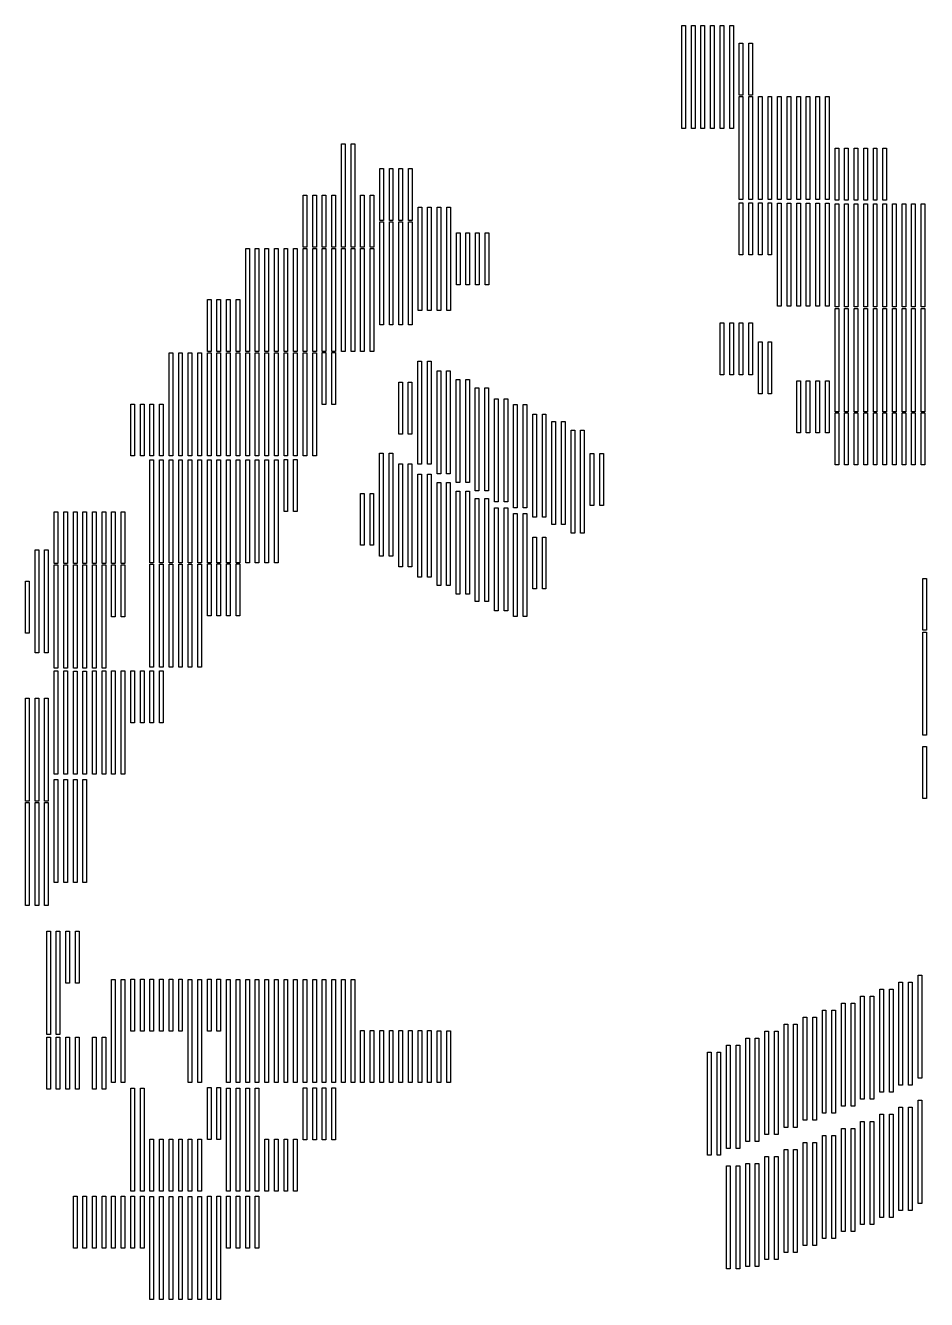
# Model space of a CAD drawing. Header units: millimetres. Extents: x 472827 to 475089, y 4317876 to 4319086.
# Drawn here: x 473958 to 474523, y 4317876 to 4318674 of the extents above; entities that cross this region are included whole.
import ezdxf

# ---------------------------------------------------------------- set-up
doc = ezdxf.new("R2010")
doc.units = ezdxf.units.MM
doc.layers.add('TRACKER', color=7, linetype='Continuous')

msp = doc.modelspace()

# ---------------------------------------------------------------- linework, layer by layer
at = {"layer": 'TRACKER', "color": 0, "extrusion": (0, -0.005053, 0.999987)}
for points, elevation in [([(474369.34, 4318618.92), (474371.62, 4318618.92), (474371.62, 4318554.33), (474369.34, 4318554.33)], -21823.41), ([(474375.34, 4318618.92), (474377.62, 4318618.92), (474377.62, 4318554.33), (474375.34, 4318554.33)], -21823.41), ([(474381.34, 4318618.92), (474383.62, 4318618.92), (474383.62, 4318554.33), (474381.34, 4318554.33)], -21823.41), ([(474387.34, 4318618.92), (474389.62, 4318618.92), (474389.62, 4318554.33), (474387.34, 4318554.33)], -21823.41), ([(474393.34, 4318618.92), (474395.62, 4318618.92), (474395.62, 4318554.33), (474393.34, 4318554.33)], -21823.41), ([(474399.34, 4318618.92), (474401.62, 4318618.92), (474401.62, 4318554.33), (474399.34, 4318554.33)], -21823.41), ([(474405.34, 4318574.51), (474407.62, 4318574.51), (474407.62, 4318509.91), (474405.34, 4318509.91)], -21822.07), ([(474411.34, 4318574.51), (474413.62, 4318574.51), (474413.62, 4318509.91), (474411.34, 4318509.91)], -21822.07), ([(474429.34, 4318574.51), (474431.62, 4318574.51), (474431.62, 4318509.91), (474429.34, 4318509.91)], -21822.07), ([(474435.34, 4318574.51), (474437.62, 4318574.51), (474437.62, 4318509.91), (474435.34, 4318509.91)], -21822.07), ([(474453.34, 4318574.51), (474455.62, 4318574.51), (474455.62, 4318509.91), (474453.34, 4318509.91)], -21822.07), ([(474459.34, 4318574.51), (474461.62, 4318574.51), (474461.62, 4318509.91), (474459.34, 4318509.91)], -21822.07), ([(474108.06, 4318479.23), (474110.34, 4318479.23), (474110.34, 4318414.64), (474108.06, 4318414.64)], -21821.8), ([(474114.06, 4318479.23), (474116.34, 4318479.23), (474116.34, 4318414.64), (474114.06, 4318414.64)], -21821.8), ([(474132.06, 4318479.23), (474134.34, 4318479.23), (474134.34, 4318414.64), (474132.06, 4318414.64)], -21821.8), ([(474138.06, 4318479.23), (474140.34, 4318479.23), (474140.34, 4318414.64), (474138.06, 4318414.64)], -21821.8), ([(474156.06, 4318479.23), (474158.34, 4318479.23), (474158.34, 4318414.64), (474156.06, 4318414.64)], -21821.8), ([(474162.06, 4318479.23), (474164.34, 4318479.23), (474164.34, 4318414.64), (474162.06, 4318414.64)], -21821.8), ([(474489.34, 4318441.48), (474491.62, 4318441.48), (474491.62, 4318376.89), (474489.34, 4318376.89)], -21821.63), ([(474495.34, 4318441.48), (474497.62, 4318441.48), (474497.62, 4318376.89), (474495.34, 4318376.89)], -21821.63), ([(474513.34, 4318441.48), (474515.62, 4318441.48), (474515.62, 4318376.89), (474513.34, 4318376.89)], -21821.67), ([(474519.34, 4318441.48), (474521.62, 4318441.48), (474521.62, 4318376.89), (474519.34, 4318376.89)], -21821.67), ([(474215.94, 4318402.46), (474218.22, 4318402.46), (474218.22, 4318337.86), (474215.94, 4318337.86)], -21820.95), ([(474221.94, 4318402.46), (474224.22, 4318402.46), (474224.22, 4318337.86), (474221.94, 4318337.86)], -21820.95), ([(474239.94, 4318391.87), (474242.22, 4318391.87), (474242.22, 4318327.28), (474239.94, 4318327.28)], -21820.9), ([(474245.94, 4318391.87), (474248.22, 4318391.87), (474248.22, 4318327.28), (474245.94, 4318327.28)], -21820.9), ([(474275.94, 4318375.44), (474278.22, 4318375.44), (474278.22, 4318310.85), (474275.94, 4318310.85)], -21821.04), ([(474281.94, 4318375.44), (474284.22, 4318375.44), (474284.22, 4318310.85), (474281.94, 4318310.85)], -21821.04), ([(474299.94, 4318365.36), (474302.22, 4318365.36), (474302.22, 4318300.77), (474299.94, 4318300.77)], -21820.9), ([(474305.94, 4318365.36), (474308.22, 4318365.36), (474308.22, 4318300.77), (474305.94, 4318300.77)], -21820.9), ([(474179.94, 4318350.98), (474182.22, 4318350.98), (474182.22, 4318286.38), (474179.94, 4318286.38)], -21821.07), ([(474185.94, 4318350.98), (474188.22, 4318350.98), (474188.22, 4318286.38), (474185.94, 4318286.38)], -21821.07), ([(474048.06, 4318346.82), (474050.34, 4318346.82), (474050.34, 4318282.23), (474048.06, 4318282.23)], -21820.9), ([(474054.06, 4318346.82), (474056.34, 4318346.82), (474056.34, 4318282.23), (474054.06, 4318282.23)], -21820.9), ([(474108.06, 4318346.82), (474110.34, 4318346.82), (474110.34, 4318282.23), (474108.06, 4318282.23)], -21820.9), ([(474114.06, 4318346.82), (474116.34, 4318346.82), (474116.34, 4318282.23), (474114.06, 4318282.23)], -21820.9), ([(474191.94, 4318344.18), (474194.22, 4318344.18), (474194.22, 4318279.59), (474191.94, 4318279.59)], -21821.03), ([(474197.94, 4318344.18), (474200.22, 4318344.18), (474200.22, 4318279.59), (474197.94, 4318279.59)], -21821.03), ([(474215.94, 4318332.53), (474218.22, 4318332.53), (474218.22, 4318267.94), (474215.94, 4318267.94)], -21820.95), ([(474221.94, 4318332.53), (474224.22, 4318332.53), (474224.22, 4318267.94), (474221.94, 4318267.94)], -21820.95), ([(474239.94, 4318322.51), (474242.22, 4318322.51), (474242.22, 4318257.91), (474239.94, 4318257.91)], -21820.9), ([(474245.94, 4318322.51), (474248.22, 4318322.51), (474248.22, 4318257.91), (474245.94, 4318257.91)], -21820.9), ([(473988.06, 4318214.4), (473990.34, 4318214.4), (473990.34, 4318149.81), (473988.06, 4318149.81)], -21820.47), ([(473994.06, 4318214.4), (473996.34, 4318214.4), (473996.34, 4318149.81), (473994.06, 4318149.81)], -21820.47), ([(473964.06, 4318197.48), (473966.34, 4318197.48), (473966.34, 4318132.88), (473964.06, 4318132.88)], -21820.38), ([(473970.06, 4318197.48), (473972.34, 4318197.48), (473972.34, 4318132.88), (473970.06, 4318132.88)], -21820.38), ([(474024.06, 4317953.08), (474026.34, 4317953.08), (474026.34, 4317888.49), (474024.06, 4317888.49)], -21818.74), ([(474030.06, 4317953.08), (474032.34, 4317953.08), (474032.34, 4317888.49), (474030.06, 4317888.49)], -21818.74)]:
    msp.add_lwpolyline(points, close=True, dxfattribs=dict(at, elevation=elevation))
at = {"layer": 'TRACKER', "color": 0, "extrusion": (0, 0.021167, 0.999776)}
for points, elevation in [([(-474405.34, -4317695.47), (-474407.62, -4317695.47), (-474407.62, -4317662.91), (-474405.34, -4317662.91)], 91411.94), ([(-474411.34, -4317695.47), (-474413.62, -4317695.47), (-474413.62, -4317662.91), (-474411.34, -4317662.91)], 91411.94), ([(-474465.34, -4317629.59), (-474467.62, -4317629.59), (-474467.62, -4317597.03), (-474465.34, -4317597.03)], 91410.68), ([(-474471.34, -4317629.59), (-474473.62, -4317629.59), (-474473.62, -4317597.03), (-474471.34, -4317597.03)], 91410.68), ([(-474477.34, -4317629.59), (-474479.62, -4317629.59), (-474479.62, -4317597.03), (-474477.34, -4317597.03)], 91410.72), ([(-474483.34, -4317629.59), (-474485.62, -4317629.59), (-474485.62, -4317597.03), (-474483.34, -4317597.03)], 91410.72), ([(-474489.34, -4317629.6), (-474491.62, -4317629.6), (-474491.62, -4317597.04), (-474489.34, -4317597.04)], 91410.22), ([(-474495.34, -4317629.6), (-474497.62, -4317629.6), (-474497.62, -4317597.04), (-474495.34, -4317597.04)], 91410.22), ([(-474180.06, -4317616.84), (-474182.34, -4317616.84), (-474182.34, -4317584.28), (-474180.06, -4317584.28)], 91409.72), ([(-474186.06, -4317616.84), (-474188.34, -4317616.84), (-474188.34, -4317584.28), (-474186.06, -4317584.28)], 91409.72), ([(-474192.06, -4317616.84), (-474194.34, -4317616.84), (-474194.34, -4317584.28), (-474192.06, -4317584.28)], 91409.7), ([(-474198.06, -4317616.84), (-474200.34, -4317616.84), (-474200.34, -4317584.28), (-474198.06, -4317584.28)], 91409.7), ([(-474132.06, -4317600.21), (-474134.34, -4317600.21), (-474134.34, -4317567.65), (-474132.06, -4317567.65)], 91410.18), ([(-474138.06, -4317600.21), (-474140.34, -4317600.21), (-474140.34, -4317567.65), (-474138.06, -4317567.65)], 91410.18), ([(-474144.06, -4317600.21), (-474146.34, -4317600.21), (-474146.34, -4317567.65), (-474144.06, -4317567.65)], 91410.16), ([(-474150.06, -4317600.21), (-474152.34, -4317600.21), (-474152.34, -4317567.65), (-474150.06, -4317567.65)], 91410.16), ([(-474168.06, -4317600.21), (-474170.34, -4317600.21), (-474170.34, -4317567.65), (-474168.06, -4317567.65)], 91410.12), ([(-474174.06, -4317600.21), (-474176.34, -4317600.21), (-474176.34, -4317567.65), (-474174.06, -4317567.65)], 91410.12), ([(-474405.34, -4317595.28), (-474407.62, -4317595.28), (-474407.62, -4317562.71), (-474405.34, -4317562.71)], 91410.54), ([(-474411.34, -4317595.28), (-474413.62, -4317595.28), (-474413.62, -4317562.71), (-474411.34, -4317562.71)], 91410.54), ([(-474417.34, -4317595.28), (-474419.62, -4317595.28), (-474419.62, -4317562.71), (-474417.34, -4317562.71)], 91410.58), ([(-474423.34, -4317595.28), (-474425.62, -4317595.28), (-474425.62, -4317562.71), (-474423.34, -4317562.71)], 91410.58), ([(-474228.06, -4317576.61), (-474230.34, -4317576.61), (-474230.34, -4317544.05), (-474228.06, -4317544.05)], 91409.51), ([(-474234.06, -4317576.61), (-474236.34, -4317576.61), (-474236.34, -4317544.05), (-474234.06, -4317544.05)], 91409.51), ([(-474240.06, -4317576.61), (-474242.34, -4317576.61), (-474242.34, -4317544.04), (-474240.06, -4317544.04)], 91409.49), ([(-474246.06, -4317576.61), (-474248.34, -4317576.61), (-474248.34, -4317544.04), (-474246.06, -4317544.04)], 91409.49), ([(-474072.06, -4317534.78), (-474074.34, -4317534.78), (-474074.34, -4317502.21), (-474072.06, -4317502.21)], 91408.5), ([(-474078.06, -4317534.78), (-474080.34, -4317534.78), (-474080.34, -4317502.21), (-474078.06, -4317502.21)], 91408.5), ([(-474084.06, -4317534.78), (-474086.34, -4317534.78), (-474086.34, -4317502.21), (-474084.06, -4317502.21)], 91408.48), ([(-474090.06, -4317534.78), (-474092.34, -4317534.78), (-474092.34, -4317502.21), (-474090.06, -4317502.21)], 91408.48), ([(-474393.34, -4317520.23), (-474395.62, -4317520.23), (-474395.62, -4317487.67), (-474393.34, -4317487.67)], 91408.68), ([(-474399.34, -4317520.23), (-474401.62, -4317520.23), (-474401.62, -4317487.67), (-474399.34, -4317487.67)], 91408.68), ([(-474405.34, -4317520.23), (-474407.62, -4317520.23), (-474407.62, -4317487.67), (-474405.34, -4317487.67)], 91408.72), ([(-474411.34, -4317520.23), (-474413.62, -4317520.23), (-474413.62, -4317487.67), (-474411.34, -4317487.67)], 91408.72), ([(-474417.34, -4317508.35), (-474419.62, -4317508.35), (-474419.62, -4317475.78), (-474417.34, -4317475.78)], 91408.23), ([(-474423.34, -4317508.35), (-474425.62, -4317508.35), (-474425.62, -4317475.78), (-474423.34, -4317475.78)], 91408.23), ([(-474144.06, -4317501.53), (-474146.34, -4317501.53), (-474146.34, -4317468.97), (-474144.06, -4317468.97)], 91407.98), ([(-474150.06, -4317501.53), (-474152.34, -4317501.53), (-474152.34, -4317468.97), (-474150.06, -4317468.97)], 91407.98), ([(-474191.94, -4317482.95), (-474194.22, -4317482.95), (-474194.22, -4317450.39), (-474191.94, -4317450.39)], 91407.32), ([(-474197.94, -4317482.95), (-474200.22, -4317482.95), (-474200.22, -4317450.39), (-474197.94, -4317450.39)], 91407.32), ([(-474441.34, -4317483.78), (-474443.62, -4317483.78), (-474443.62, -4317451.21), (-474441.34, -4317451.21)], 91407.98), ([(-474447.34, -4317483.78), (-474449.62, -4317483.78), (-474449.62, -4317451.21), (-474447.34, -4317451.21)], 91407.98), ([(-474453.34, -4317483.78), (-474455.62, -4317483.78), (-474455.62, -4317451.21), (-474453.34, -4317451.21)], 91408.01), ([(-474459.34, -4317483.78), (-474461.62, -4317483.78), (-474461.62, -4317451.21), (-474459.34, -4317451.21)], 91408.01), ([(-474024.06, -4317469.34), (-474026.34, -4317469.34), (-474026.34, -4317436.78), (-474024.06, -4317436.78)], 91406.76), ([(-474030.06, -4317469.34), (-474032.34, -4317469.34), (-474032.34, -4317436.78), (-474030.06, -4317436.78)], 91406.76), ([(-474036.06, -4317469.34), (-474038.34, -4317469.34), (-474038.34, -4317436.78), (-474036.06, -4317436.78)], 91406.74), ([(-474042.06, -4317469.34), (-474044.34, -4317469.34), (-474044.34, -4317436.78), (-474042.06, -4317436.78)], 91406.74), ([(-474465.34, -4317463.79), (-474467.62, -4317463.79), (-474467.62, -4317431.22), (-474465.34, -4317431.22)], 91407.56), ([(-474471.34, -4317463.79), (-474473.62, -4317463.79), (-474473.62, -4317431.22), (-474471.34, -4317431.22)], 91407.56), ([(-474477.34, -4317463.79), (-474479.62, -4317463.79), (-474479.62, -4317431.22), (-474477.34, -4317431.22)], 91407.56), ([(-474483.34, -4317463.79), (-474485.62, -4317463.79), (-474485.62, -4317431.22), (-474483.34, -4317431.22)], 91407.56), ([(-474489.34, -4317463.79), (-474491.62, -4317463.79), (-474491.62, -4317431.22), (-474489.34, -4317431.22)], 91407.56), ([(-474495.34, -4317463.79), (-474497.62, -4317463.79), (-474497.62, -4317431.22), (-474495.34, -4317431.22)], 91407.56), ([(-474501.34, -4317463.79), (-474503.62, -4317463.79), (-474503.62, -4317431.22), (-474501.34, -4317431.22)], 91407.52), ([(-474507.34, -4317463.79), (-474509.62, -4317463.79), (-474509.62, -4317431.22), (-474507.34, -4317431.22)], 91407.52), ([(-474513.34, -4317463.79), (-474515.62, -4317463.79), (-474515.62, -4317431.22), (-474513.34, -4317431.22)], 91407.52), ([(-474519.34, -4317463.79), (-474521.62, -4317463.79), (-474521.62, -4317431.22), (-474519.34, -4317431.22)], 91407.52), ([(-474311.94, -4317438.37), (-474314.22, -4317438.37), (-474314.22, -4317405.81), (-474311.94, -4317405.81)], 91407.71), ([(-474317.94, -4317438.37), (-474320.22, -4317438.37), (-474320.22, -4317405.81), (-474317.94, -4317405.81)], 91407.71), ([(-474120.06, -4317434.57), (-474122.34, -4317434.57), (-474122.34, -4317402.01), (-474120.06, -4317402.01)], 91407.56), ([(-474126.06, -4317434.57), (-474128.34, -4317434.57), (-474128.34, -4317402.01), (-474126.06, -4317402.01)], 91407.56), ([(-474167.94, -4317413.38), (-474170.22, -4317413.38), (-474170.22, -4317380.81), (-474167.94, -4317380.81)], 91405.96), ([(-474173.94, -4317413.38), (-474176.22, -4317413.38), (-474176.22, -4317380.81), (-474173.94, -4317380.81)], 91405.96), ([(-473976.06, -4317401.88), (-473978.34, -4317401.88), (-473978.34, -4317369.32), (-473976.06, -4317369.32)], 91405.94), ([(-473982.06, -4317401.88), (-473984.34, -4317401.88), (-473984.34, -4317369.32), (-473982.06, -4317369.32)], 91405.94), ([(-473988.06, -4317401.89), (-473990.34, -4317401.89), (-473990.34, -4317369.32), (-473988.06, -4317369.32)], 91405.92), ([(-473994.06, -4317401.89), (-473996.34, -4317401.89), (-473996.34, -4317369.32), (-473994.06, -4317369.32)], 91405.92), ([(-474000.06, -4317401.89), (-474002.34, -4317401.89), (-474002.34, -4317369.32), (-474000.06, -4317369.32)], 91405.9), ([(-474006.06, -4317401.89), (-474008.34, -4317401.89), (-474008.34, -4317369.32), (-474006.06, -4317369.32)], 91405.9), ([(-474012.06, -4317401.89), (-474014.34, -4317401.89), (-474014.34, -4317369.32), (-474012.06, -4317369.32)], 91405.88), ([(-474018.06, -4317401.89), (-474020.34, -4317401.89), (-474020.34, -4317369.32), (-474018.06, -4317369.32)], 91405.88), ([(-474275.94, -4317385.98), (-474278.22, -4317385.98), (-474278.22, -4317353.42), (-474275.94, -4317353.42)], 91406.21), ([(-474281.94, -4317385.98), (-474284.22, -4317385.98), (-474284.22, -4317353.42), (-474281.94, -4317353.42)], 91406.21), ([(-474012.06, -4317368.63), (-474014.34, -4317368.63), (-474014.34, -4317336.06), (-474012.06, -4317336.06)], 91406.28), ([(-474018.06, -4317368.63), (-474020.34, -4317368.63), (-474020.34, -4317336.06), (-474018.06, -4317336.06)], 91406.28), ([(-474072.06, -4317369.14), (-474074.34, -4317369.14), (-474074.34, -4317336.57), (-474072.06, -4317336.57)], 91405.83), ([(-474078.06, -4317369.14), (-474080.34, -4317369.14), (-474080.34, -4317336.57), (-474078.06, -4317336.57)], 91405.83), ([(-474084.06, -4317369.14), (-474086.34, -4317369.14), (-474086.34, -4317336.57), (-474084.06, -4317336.57)], 91405.81), ([(-474090.06, -4317369.14), (-474092.34, -4317369.14), (-474092.34, -4317336.57), (-474090.06, -4317336.57)], 91405.81), ([(-473958.06, -4317358.26), (-473960.34, -4317358.26), (-473960.34, -4317325.7), (-473958.06, -4317325.7)], 91406.12), ([(-474024.06, -4317302.19), (-474026.34, -4317302.19), (-474026.34, -4317269.63), (-474024.06, -4317269.63)], 91404.53), ([(-474030.06, -4317302.19), (-474032.34, -4317302.19), (-474032.34, -4317269.63), (-474030.06, -4317269.63)], 91404.53), ([(-474036.06, -4317302.19), (-474038.34, -4317302.19), (-474038.34, -4317269.63), (-474036.06, -4317269.63)], 91404.53), ([(-474042.06, -4317302.19), (-474044.34, -4317302.19), (-474044.34, -4317269.63), (-474042.06, -4317269.63)], 91404.53), ([(-473983.36, -4317139.1), (-473985.64, -4317139.1), (-473985.64, -4317106.54), (-473983.36, -4317106.54)], 91400.84), ([(-473989.36, -4317139.1), (-473991.64, -4317139.1), (-473991.64, -4317106.54), (-473989.36, -4317106.54)], 91400.84), ([(-474024.06, -4317108.91), (-474026.34, -4317108.91), (-474026.34, -4317076.34), (-474024.06, -4317076.34)], 91400.82), ([(-474030.06, -4317108.91), (-474032.34, -4317108.91), (-474032.34, -4317076.34), (-474030.06, -4317076.34)], 91400.82), ([(-474036.06, -4317108.91), (-474038.34, -4317108.91), (-474038.34, -4317076.34), (-474036.06, -4317076.34)], 91400.8), ([(-474042.06, -4317108.91), (-474044.34, -4317108.91), (-474044.34, -4317076.34), (-474042.06, -4317076.34)], 91400.8), ([(-474048.06, -4317108.91), (-474050.34, -4317108.91), (-474050.34, -4317076.34), (-474048.06, -4317076.34)], 91400.8), ([(-474054.06, -4317108.91), (-474056.34, -4317108.91), (-474056.34, -4317076.34), (-474054.06, -4317076.34)], 91400.8), ([(-474072.06, -4317108.91), (-474074.34, -4317108.91), (-474074.34, -4317076.34), (-474072.06, -4317076.34)], 91400.82), ([(-474078.06, -4317108.91), (-474080.34, -4317108.91), (-474080.34, -4317076.34), (-474078.06, -4317076.34)], 91400.82), ([(-474168.06, -4317076.72), (-474170.34, -4317076.72), (-474170.34, -4317044.16), (-474168.06, -4317044.16)], 91399.07), ([(-474174.06, -4317076.72), (-474176.34, -4317076.72), (-474176.34, -4317044.16), (-474174.06, -4317044.16)], 91399.07), ([(-474180.06, -4317076.72), (-474182.34, -4317076.72), (-474182.34, -4317044.16), (-474180.06, -4317044.16)], 91399.09), ([(-474186.06, -4317076.72), (-474188.34, -4317076.72), (-474188.34, -4317044.16), (-474186.06, -4317044.16)], 91399.09), ([(-474192.06, -4317076.72), (-474194.34, -4317076.72), (-474194.34, -4317044.16), (-474192.06, -4317044.16)], 91399.11), ([(-474198.06, -4317076.72), (-474200.34, -4317076.72), (-474200.34, -4317044.16), (-474198.06, -4317044.16)], 91399.11), ([(-474204.06, -4317076.72), (-474206.34, -4317076.72), (-474206.34, -4317044.15), (-474204.06, -4317044.15)], 91399.13), ([(-474210.06, -4317076.72), (-474212.34, -4317076.72), (-474212.34, -4317044.15), (-474210.06, -4317044.15)], 91399.13), ([(-474216.06, -4317076.71), (-474218.34, -4317076.71), (-474218.34, -4317044.15), (-474216.06, -4317044.15)], 91399.15), ([(-474222.06, -4317076.71), (-474224.34, -4317076.71), (-474224.34, -4317044.15), (-474222.06, -4317044.15)], 91399.15), ([(-473971.36, -4317072.67), (-473973.64, -4317072.67), (-473973.64, -4317040.11), (-473971.36, -4317040.11)], 91399.1), ([(-473977.36, -4317072.67), (-473979.64, -4317072.67), (-473979.64, -4317040.11), (-473977.36, -4317040.11)], 91399.1), ([(-473983.36, -4317072.67), (-473985.64, -4317072.67), (-473985.64, -4317040.11), (-473983.36, -4317040.11)], 91399.08), ([(-473989.36, -4317072.67), (-473991.64, -4317072.67), (-473991.64, -4317040.11), (-473989.36, -4317040.11)], 91399.08), ([(-474000.06, -4317072.67), (-474002.34, -4317072.67), (-474002.34, -4317040.11), (-474000.06, -4317040.11)], 91399.04), ([(-474006.06, -4317072.67), (-474008.34, -4317072.67), (-474008.34, -4317040.11), (-474006.06, -4317040.11)], 91399.04), ([(-474072.06, -4317041.09), (-474074.34, -4317041.09), (-474074.34, -4317008.52), (-474072.06, -4317008.52)], 91399.39), ([(-474078.06, -4317041.09), (-474080.34, -4317041.09), (-474080.34, -4317008.52), (-474078.06, -4317008.52)], 91399.39), ([(-474132.06, -4317040.91), (-474134.34, -4317040.91), (-474134.34, -4317008.35), (-474132.06, -4317008.35)], 91399.39), ([(-474138.06, -4317040.91), (-474140.34, -4317040.91), (-474140.34, -4317008.35), (-474138.06, -4317008.35)], 91399.39), ([(-474144.06, -4317040.91), (-474146.34, -4317040.91), (-474146.34, -4317008.35), (-474144.06, -4317008.35)], 91399.41), ([(-474150.06, -4317040.91), (-474152.34, -4317040.91), (-474152.34, -4317008.35), (-474150.06, -4317008.35)], 91399.41), ([(-474036.06, -4317008.73), (-474038.34, -4317008.73), (-474038.34, -4316976.17), (-474036.06, -4316976.17)], 91397.7), ([(-474042.06, -4317008.73), (-474044.34, -4317008.73), (-474044.34, -4316976.17), (-474042.06, -4316976.17)], 91397.7), ([(-474048.06, -4317008.73), (-474050.34, -4317008.73), (-474050.34, -4316976.16), (-474048.06, -4316976.16)], 91397.72), ([(-474054.06, -4317008.73), (-474056.34, -4317008.73), (-474056.34, -4316976.16), (-474054.06, -4316976.16)], 91397.72), ([(-474060.06, -4317008.72), (-474062.34, -4317008.72), (-474062.34, -4316976.16), (-474060.06, -4316976.16)], 91397.74), ([(-474066.06, -4317008.72), (-474068.34, -4317008.72), (-474068.34, -4316976.16), (-474066.06, -4316976.16)], 91397.74), ([(-474108.06, -4317008.73), (-474110.34, -4317008.73), (-474110.34, -4316976.17), (-474108.06, -4316976.17)], 91397.74), ([(-474114.06, -4317008.73), (-474116.34, -4317008.73), (-474116.34, -4316976.17), (-474114.06, -4316976.17)], 91397.74), ([(-474120.06, -4317008.73), (-474122.34, -4317008.73), (-474122.34, -4316976.16), (-474120.06, -4316976.16)], 91397.76), ([(-474126.06, -4317008.73), (-474128.34, -4317008.73), (-474128.34, -4316976.16), (-474126.06, -4316976.16)], 91397.76), ([(-473988.06, -4316972.97), (-473990.34, -4316972.97), (-473990.34, -4316940.41), (-473988.06, -4316940.41)], 91397.62), ([(-473994.06, -4316972.97), (-473996.34, -4316972.97), (-473996.34, -4316940.41), (-473994.06, -4316940.41)], 91397.62), ([(-474000.06, -4316972.97), (-474002.34, -4316972.97), (-474002.34, -4316940.41), (-474000.06, -4316940.41)], 91397.64), ([(-474006.06, -4316972.97), (-474008.34, -4316972.97), (-474008.34, -4316940.41), (-474006.06, -4316940.41)], 91397.64), ([(-474012.06, -4316972.97), (-474014.34, -4316972.97), (-474014.34, -4316940.41), (-474012.06, -4316940.41)], 91397.66), ([(-474018.06, -4316972.97), (-474020.34, -4316972.97), (-474020.34, -4316940.41), (-474018.06, -4316940.41)], 91397.66), ([(-474024.06, -4316972.97), (-474026.34, -4316972.97), (-474026.34, -4316940.41), (-474024.06, -4316940.41)], 91397.68), ([(-474030.06, -4316972.97), (-474032.34, -4316972.97), (-474032.34, -4316940.41), (-474030.06, -4316940.41)], 91397.68), ([(-474084.06, -4316972.98), (-474086.34, -4316972.98), (-474086.34, -4316940.42), (-474084.06, -4316940.42)], 91397.24), ([(-474090.06, -4316972.98), (-474092.34, -4316972.98), (-474092.34, -4316940.42), (-474090.06, -4316940.42)], 91397.24), ([(-474096.06, -4316972.98), (-474098.34, -4316972.98), (-474098.34, -4316940.42), (-474096.06, -4316940.42)], 91397.26), ([(-474102.06, -4316972.98), (-474104.34, -4316972.98), (-474104.34, -4316940.42), (-474102.06, -4316940.42)], 91397.26)]:
    msp.add_lwpolyline(points, close=True, dxfattribs=dict(at, elevation=elevation))
at = {"layer": 'TRACKER', "color": 0, "extrusion": (0, -0.005388, 0.999985)}
for points, elevation in [([(474417.34, 4318566.96), (474419.62, 4318566.96), (474419.62, 4318502.37), (474417.34, 4318502.37)], -23267.03), ([(474423.34, 4318566.96), (474425.62, 4318566.96), (474425.62, 4318502.37), (474423.34, 4318502.37)], -23267.03), ([(474441.34, 4318566.96), (474443.62, 4318566.96), (474443.62, 4318502.37), (474441.34, 4318502.37)], -23267.03), ([(474447.34, 4318566.96), (474449.62, 4318566.96), (474449.62, 4318502.37), (474447.34, 4318502.37)], -23267.03), ([(474429.34, 4318500.01), (474431.62, 4318500.01), (474431.62, 4318435.41), (474429.34, 4318435.41)], -23266.54), ([(474435.34, 4318500.01), (474437.62, 4318500.01), (474437.62, 4318435.41), (474435.34, 4318435.41)], -23266.54), ([(474441.34, 4318500.01), (474443.62, 4318500.01), (474443.62, 4318435.41), (474441.34, 4318435.41)], -23266.56), ([(474447.34, 4318500.01), (474449.62, 4318500.01), (474449.62, 4318435.41), (474447.34, 4318435.41)], -23266.56), ([(474465.34, 4318499.57), (474467.62, 4318499.57), (474467.62, 4318434.98), (474465.34, 4318434.98)], -23266.56), ([(474471.34, 4318499.57), (474473.62, 4318499.57), (474473.62, 4318434.98), (474471.34, 4318434.98)], -23266.56), ([(474477.34, 4318499.57), (474479.62, 4318499.57), (474479.62, 4318434.98), (474477.34, 4318434.98)], -23266.52), ([(474483.34, 4318499.57), (474485.62, 4318499.57), (474485.62, 4318434.98), (474483.34, 4318434.98)], -23266.52), ([(474501.34, 4318499.57), (474503.62, 4318499.57), (474503.62, 4318434.98), (474501.34, 4318434.98)], -23266.59), ([(474507.34, 4318499.57), (474509.62, 4318499.57), (474509.62, 4318434.98), (474507.34, 4318434.98)], -23266.59), ([(474204.06, 4318497.44), (474206.34, 4318497.44), (474206.34, 4318432.84), (474204.06, 4318432.84)], -23267.67), ([(474210.06, 4318497.44), (474212.34, 4318497.44), (474212.34, 4318432.84), (474210.06, 4318432.84)], -23267.67), ([(474216.06, 4318497.44), (474218.34, 4318497.44), (474218.34, 4318432.84), (474216.06, 4318432.84)], -23267.69), ([(474222.06, 4318497.44), (474224.34, 4318497.44), (474224.34, 4318432.84), (474222.06, 4318432.84)], -23267.69), ([(474180.06, 4318488.3), (474182.34, 4318488.3), (474182.34, 4318423.7), (474180.06, 4318423.7)], -23267.58), ([(474186.06, 4318488.3), (474188.34, 4318488.3), (474188.34, 4318423.7), (474186.06, 4318423.7)], -23267.58), ([(474192.06, 4318488.3), (474194.34, 4318488.3), (474194.34, 4318423.7), (474192.06, 4318423.7)], -23267.6), ([(474198.06, 4318488.3), (474200.34, 4318488.3), (474200.34, 4318423.7), (474198.06, 4318423.7)], -23267.6), ([(474096.06, 4318471.69), (474098.34, 4318471.69), (474098.34, 4318407.09), (474096.06, 4318407.09)], -23266.7), ([(474102.06, 4318471.69), (474104.34, 4318471.69), (474104.34, 4318407.09), (474102.06, 4318407.09)], -23266.7), ([(474120.06, 4318471.69), (474122.34, 4318471.69), (474122.34, 4318407.09), (474120.06, 4318407.09)], -23266.73), ([(474126.06, 4318471.69), (474128.34, 4318471.69), (474128.34, 4318407.09), (474126.06, 4318407.09)], -23266.73), ([(474144.06, 4318471.69), (474146.34, 4318471.69), (474146.34, 4318407.09), (474144.06, 4318407.09)], -23266.73), ([(474150.06, 4318471.69), (474152.34, 4318471.69), (474152.34, 4318407.09), (474150.06, 4318407.09)], -23266.73), ([(474168.06, 4318471.69), (474170.34, 4318471.69), (474170.34, 4318407.09), (474168.06, 4318407.09)], -23266.73), ([(474174.06, 4318471.69), (474176.34, 4318471.69), (474176.34, 4318407.09), (474174.06, 4318407.09)], -23266.73), ([(474465.34, 4318433.94), (474467.62, 4318433.94), (474467.62, 4318369.35), (474465.34, 4318369.35)], -23266.55), ([(474471.34, 4318433.94), (474473.62, 4318433.94), (474473.62, 4318369.35), (474471.34, 4318369.35)], -23266.55), ([(474477.34, 4318433.94), (474479.62, 4318433.94), (474479.62, 4318369.35), (474477.34, 4318369.35)], -23266.52), ([(474483.34, 4318433.94), (474485.62, 4318433.94), (474485.62, 4318369.35), (474483.34, 4318369.35)], -23266.52), ([(474501.34, 4318433.94), (474503.62, 4318433.94), (474503.62, 4318369.35), (474501.34, 4318369.35)], -23266.58), ([(474507.34, 4318433.94), (474509.62, 4318433.94), (474509.62, 4318369.35), (474507.34, 4318369.35)], -23266.58), ([(474060.06, 4318406.23), (474062.34, 4318406.23), (474062.34, 4318341.64), (474060.06, 4318341.64)], -23266.68), ([(474066.06, 4318406.23), (474068.34, 4318406.23), (474068.34, 4318341.64), (474066.06, 4318341.64)], -23266.68), ([(474084.06, 4318406.23), (474086.34, 4318406.23), (474086.34, 4318341.64), (474084.06, 4318341.64)], -23266.68), ([(474090.06, 4318406.23), (474092.34, 4318406.23), (474092.34, 4318341.64), (474090.06, 4318341.64)], -23266.68), ([(474096.06, 4318406.23), (474098.34, 4318406.23), (474098.34, 4318341.64), (474096.06, 4318341.64)], -23266.64), ([(474102.06, 4318406.23), (474104.34, 4318406.23), (474104.34, 4318341.64), (474102.06, 4318341.64)], -23266.64), ([(474120.06, 4318406.23), (474122.34, 4318406.23), (474122.34, 4318341.64), (474120.06, 4318341.64)], -23266.68), ([(474126.06, 4318406.23), (474128.34, 4318406.23), (474128.34, 4318341.64), (474126.06, 4318341.64)], -23266.68), ([(474203.94, 4318401.02), (474206.22, 4318401.02), (474206.22, 4318336.42), (474203.94, 4318336.42)], -23266.05), ([(474209.94, 4318401.02), (474212.22, 4318401.02), (474212.22, 4318336.42), (474209.94, 4318336.42)], -23266.05), ([(474227.94, 4318389.55), (474230.22, 4318389.55), (474230.22, 4318324.96), (474227.94, 4318324.96)], -23265.83), ([(474233.94, 4318389.55), (474236.22, 4318389.55), (474236.22, 4318324.96), (474233.94, 4318324.96)], -23265.83), ([(474251.94, 4318377.5), (474254.22, 4318377.5), (474254.22, 4318312.9), (474251.94, 4318312.9)], -23265.63), ([(474257.94, 4318377.5), (474260.22, 4318377.5), (474260.22, 4318312.9), (474257.94, 4318312.9)], -23265.63), ([(474263.94, 4318373.81), (474266.22, 4318373.81), (474266.22, 4318309.21), (474263.94, 4318309.21)], -23265.58), ([(474269.94, 4318373.81), (474272.22, 4318373.81), (474272.22, 4318309.21), (474269.94, 4318309.21)], -23265.58), ([(474287.94, 4318363.23), (474290.22, 4318363.23), (474290.22, 4318298.63), (474287.94, 4318298.63)], -23265.79), ([(474293.94, 4318363.23), (474296.22, 4318363.23), (474296.22, 4318298.63), (474293.94, 4318298.63)], -23265.79), ([(474036.06, 4318339.28), (474038.34, 4318339.28), (474038.34, 4318274.68), (474036.06, 4318274.68)], -23265.78), ([(474042.06, 4318339.28), (474044.34, 4318339.28), (474044.34, 4318274.68), (474042.06, 4318274.68)], -23265.78), ([(474060.06, 4318339.28), (474062.34, 4318339.28), (474062.34, 4318274.68), (474060.06, 4318274.68)], -23265.78), ([(474066.06, 4318339.28), (474068.34, 4318339.28), (474068.34, 4318274.68), (474066.06, 4318274.68)], -23265.78), ([(474072.06, 4318339.28), (474074.34, 4318339.28), (474074.34, 4318274.68), (474072.06, 4318274.68)], -23265.82), ([(474078.06, 4318339.28), (474080.34, 4318339.28), (474080.34, 4318274.68), (474078.06, 4318274.68)], -23265.82), ([(474084.06, 4318339.28), (474086.34, 4318339.28), (474086.34, 4318274.68), (474084.06, 4318274.68)], -23265.78), ([(474090.06, 4318339.28), (474092.34, 4318339.28), (474092.34, 4318274.68), (474090.06, 4318274.68)], -23265.78), ([(474096.06, 4318339.28), (474098.34, 4318339.28), (474098.34, 4318274.68), (474096.06, 4318274.68)], -23265.75), ([(474102.06, 4318339.28), (474104.34, 4318339.28), (474104.34, 4318274.68), (474102.06, 4318274.68)], -23265.75), ([(474203.94, 4318330.19), (474206.22, 4318330.19), (474206.22, 4318265.59), (474203.94, 4318265.59)], -23266.02), ([(474209.94, 4318330.19), (474212.22, 4318330.19), (474212.22, 4318265.59), (474209.94, 4318265.59)], -23266.02), ([(474227.94, 4318319.65), (474230.22, 4318319.65), (474230.22, 4318255.06), (474227.94, 4318255.06)], -23265.8), ([(474233.94, 4318319.65), (474236.22, 4318319.65), (474236.22, 4318255.06), (474233.94, 4318255.06)], -23265.8), ([(474251.94, 4318309.1), (474254.22, 4318309.1), (474254.22, 4318244.5), (474251.94, 4318244.5)], -23265.62), ([(474257.94, 4318309.1), (474260.22, 4318309.1), (474260.22, 4318244.5), (474257.94, 4318244.5)], -23265.62), ([(474263.94, 4318305.57), (474266.22, 4318305.57), (474266.22, 4318240.98), (474263.94, 4318240.98)], -23265.57), ([(474269.94, 4318305.57), (474272.22, 4318305.57), (474272.22, 4318240.98), (474269.94, 4318240.98)], -23265.57), ([(473964.06, 4318282.83), (473966.34, 4318282.83), (473966.34, 4318218.24), (473964.06, 4318218.24)], -23264.37), ([(473970.06, 4318282.83), (473972.34, 4318282.83), (473972.34, 4318218.24), (473970.06, 4318218.24)], -23264.37), ([(473976.06, 4318273.32), (473978.34, 4318273.32), (473978.34, 4318208.73), (473976.06, 4318208.73)], -23265.32), ([(473982.06, 4318273.32), (473984.34, 4318273.32), (473984.34, 4318208.73), (473982.06, 4318208.73)], -23265.32), ([(474000.06, 4318273.32), (474002.34, 4318273.32), (474002.34, 4318208.73), (474000.06, 4318208.73)], -23265.32), ([(474006.06, 4318273.32), (474008.34, 4318273.32), (474008.34, 4318208.73), (474006.06, 4318208.73)], -23265.32), ([(474036.06, 4318273.82), (474038.34, 4318273.82), (474038.34, 4318209.22), (474036.06, 4318209.22)], -23265.78), ([(474042.06, 4318273.82), (474044.34, 4318273.82), (474044.34, 4318209.22), (474042.06, 4318209.22)], -23265.78), ([(474060.06, 4318273.82), (474062.34, 4318273.82), (474062.34, 4318209.22), (474060.06, 4318209.22)], -23265.78), ([(474066.06, 4318273.82), (474068.34, 4318273.82), (474068.34, 4318209.22), (474066.06, 4318209.22)], -23265.78), ([(473976.06, 4318206.86), (473978.34, 4318206.86), (473978.34, 4318142.27), (473976.06, 4318142.27)], -23265.31), ([(473982.06, 4318206.86), (473984.34, 4318206.86), (473984.34, 4318142.27), (473982.06, 4318142.27)], -23265.31), ([(474000.06, 4318206.86), (474002.34, 4318206.86), (474002.34, 4318142.27), (474000.06, 4318142.27)], -23265.31), ([(474006.06, 4318206.86), (474008.34, 4318206.86), (474008.34, 4318142.27), (474006.06, 4318142.27)], -23265.31), ([(474012.06, 4318206.86), (474014.34, 4318206.86), (474014.34, 4318142.27), (474012.06, 4318142.27)], -23265.31), ([(474018.06, 4318206.86), (474020.34, 4318206.86), (474020.34, 4318142.27), (474018.06, 4318142.27)], -23265.31), ([(473958.06, 4318189.93), (473960.34, 4318189.93), (473960.34, 4318125.34), (473958.06, 4318125.34)], -23265.22), ([(473976.06, 4318138.9), (473978.34, 4318138.9), (473978.34, 4318074.31), (473976.06, 4318074.31)], -23265.29), ([(473982.06, 4318138.9), (473984.34, 4318138.9), (473984.34, 4318074.31), (473982.06, 4318074.31)], -23265.29), ([(473958.06, 4318124.48), (473960.34, 4318124.48), (473960.34, 4318059.88), (473958.06, 4318059.88)], -23264.75), ([(473971.36, 4318043.73), (473973.64, 4318043.73), (473973.64, 4317979.14), (473971.36, 4317979.14)], -23264.66), ([(473977.36, 4318043.73), (473979.64, 4318043.73), (473979.64, 4317979.14), (473977.36, 4317979.14)], -23264.66), ([(474012.06, 4318013.55), (474014.34, 4318013.55), (474014.34, 4317948.95), (474012.06, 4317948.95)], -23263.88), ([(474018.06, 4318013.55), (474020.34, 4318013.55), (474020.34, 4317948.95), (474018.06, 4317948.95)], -23263.88), ([(474060.06, 4318013.55), (474062.34, 4318013.55), (474062.34, 4317948.95), (474060.06, 4317948.95)], -23263.92), ([(474066.06, 4318013.55), (474068.34, 4318013.55), (474068.34, 4317948.95), (474066.06, 4317948.95)], -23263.92), ([(474084.06, 4318013.55), (474086.34, 4318013.55), (474086.34, 4317948.95), (474084.06, 4317948.95)], -23263.92), ([(474090.06, 4318013.55), (474092.34, 4318013.55), (474092.34, 4317948.95), (474090.06, 4317948.95)], -23263.92), ([(474096.06, 4318013.55), (474098.34, 4318013.55), (474098.34, 4317948.95), (474096.06, 4317948.95)], -23263.88), ([(474102.06, 4318013.55), (474104.34, 4318013.55), (474104.34, 4317948.95), (474102.06, 4317948.95)], -23263.88), ([(474120.06, 4318013.55), (474122.34, 4318013.55), (474122.34, 4317948.95), (474120.06, 4317948.95)], -23263.92), ([(474126.06, 4318013.55), (474128.34, 4318013.55), (474128.34, 4317948.95), (474126.06, 4317948.95)], -23263.92), ([(474144.06, 4318013.55), (474146.34, 4318013.55), (474146.34, 4317948.95), (474144.06, 4317948.95)], -23263.92), ([(474150.06, 4318013.55), (474152.34, 4318013.55), (474152.34, 4317948.95), (474150.06, 4317948.95)], -23263.92), ([(474084.06, 4317945.54), (474086.34, 4317945.54), (474086.34, 4317880.95), (474084.06, 4317880.95)], -23263.5), ([(474090.06, 4317945.54), (474092.34, 4317945.54), (474092.34, 4317880.95), (474090.06, 4317880.95)], -23263.5), ([(474096.06, 4317945.54), (474098.34, 4317945.54), (474098.34, 4317880.95), (474096.06, 4317880.95)], -23263.46), ([(474102.06, 4317945.54), (474104.34, 4317945.54), (474104.34, 4317880.95), (474102.06, 4317880.95)], -23263.46), ([(474036.06, 4317877.58), (474038.34, 4317877.58), (474038.34, 4317812.99), (474036.06, 4317812.99)], -23263.42), ([(474042.06, 4317877.58), (474044.34, 4317877.58), (474044.34, 4317812.99), (474042.06, 4317812.99)], -23263.42), ([(474060.06, 4317877.58), (474062.34, 4317877.58), (474062.34, 4317812.99), (474060.06, 4317812.99)], -23263.42), ([(474066.06, 4317877.58), (474068.34, 4317877.58), (474068.34, 4317812.99), (474066.06, 4317812.99)], -23263.42)]:
    msp.add_lwpolyline(points, close=True, dxfattribs=dict(at, elevation=elevation))
at = {"layer": 'TRACKER', "color": 0, "extrusion": (0, 0.001408, 0.999999)}
for points, elevation in [([(474156.06, 4318595.54), (474158.34, 4318595.54), (474158.34, 4318530.95), (474156.06, 4318530.95)], 6080.89), ([(474162.06, 4318595.54), (474164.34, 4318595.54), (474164.34, 4318530.95), (474162.06, 4318530.95)], 6080.89), ([(474453.34, 4318558.4), (474455.62, 4318558.4), (474455.62, 4318493.81), (474453.34, 4318493.81)], 6080.81), ([(474459.34, 4318558.4), (474461.62, 4318558.4), (474461.62, 4318493.81), (474459.34, 4318493.81)], 6080.81), ([(474489.34, 4318557.97), (474491.62, 4318557.97), (474491.62, 4318493.38), (474489.34, 4318493.38)], 6080.81), ([(474495.34, 4318557.97), (474497.62, 4318557.97), (474497.62, 4318493.38), (474495.34, 4318493.38)], 6080.81), ([(474513.34, 4318557.97), (474515.62, 4318557.97), (474515.62, 4318493.38), (474513.34, 4318493.38)], 6080.78), ([(474519.34, 4318557.97), (474521.62, 4318557.97), (474521.62, 4318493.38), (474519.34, 4318493.38)], 6080.78), ([(474048.06, 4318464.63), (474050.34, 4318464.63), (474050.34, 4318400.03), (474048.06, 4318400.03)], 6080.06), ([(474054.06, 4318464.63), (474056.34, 4318464.63), (474056.34, 4318400.03), (474054.06, 4318400.03)], 6080.06), ([(474072.06, 4318464.63), (474074.34, 4318464.63), (474074.34, 4318400.03), (474072.06, 4318400.03)], 6080.06), ([(474078.06, 4318464.63), (474080.34, 4318464.63), (474080.34, 4318400.03), (474078.06, 4318400.03)], 6080.06), ([(474108.06, 4318464.63), (474110.34, 4318464.63), (474110.34, 4318400.03), (474108.06, 4318400.03)], 6080.06), ([(474114.06, 4318464.63), (474116.34, 4318464.63), (474116.34, 4318400.03), (474114.06, 4318400.03)], 6080.06), ([(474132.06, 4318464.63), (474134.34, 4318464.63), (474134.34, 4318400.03), (474132.06, 4318400.03)], 6080.06), ([(474138.06, 4318464.63), (474140.34, 4318464.63), (474140.34, 4318400.03), (474138.06, 4318400.03)], 6080.06), ([(473988.06, 4318331.71), (473990.34, 4318331.71), (473990.34, 4318267.12), (473988.06, 4318267.12)], 6080.52), ([(473994.06, 4318331.71), (473996.34, 4318331.71), (473996.34, 4318267.12), (473994.06, 4318267.12)], 6080.52), ([(474048.06, 4318332.21), (474050.34, 4318332.21), (474050.34, 4318267.62), (474048.06, 4318267.62)], 6080.06), ([(474054.06, 4318332.21), (474056.34, 4318332.21), (474056.34, 4318267.62), (474054.06, 4318267.62)], 6080.06), ([(473988.06, 4318197.3), (473990.34, 4318197.3), (473990.34, 4318132.71), (473988.06, 4318132.71)], 6079.63), ([(473994.06, 4318197.3), (473996.34, 4318197.3), (473996.34, 4318132.71), (473994.06, 4318132.71)], 6079.63), ([(473964.06, 4318182.87), (473966.34, 4318182.87), (473966.34, 4318118.28), (473964.06, 4318118.28)], 6080.07), ([(473970.06, 4318182.87), (473972.34, 4318182.87), (473972.34, 4318118.28), (473970.06, 4318118.28)], 6080.07), ([(474108.06, 4318071.94), (474110.34, 4318071.94), (474110.34, 4318007.34), (474108.06, 4318007.34)], 6080.15), ([(474114.06, 4318071.94), (474116.34, 4318071.94), (474116.34, 4318007.34), (474114.06, 4318007.34)], 6080.15), ([(474132.06, 4318071.94), (474134.34, 4318071.94), (474134.34, 4318007.34), (474132.06, 4318007.34)], 6080.15), ([(474138.06, 4318071.94), (474140.34, 4318071.94), (474140.34, 4318007.34), (474138.06, 4318007.34)], 6080.15), ([(474156.06, 4318071.94), (474158.34, 4318071.94), (474158.34, 4318007.34), (474156.06, 4318007.34)], 6080.15), ([(474162.06, 4318071.94), (474164.34, 4318071.94), (474164.34, 4318007.34), (474162.06, 4318007.34)], 6080.15), ([(474505.39, 4318069.28), (474507.67, 4318069.28), (474507.67, 4318004.69), (474505.39, 4318004.69)], 6777.29), ([(474511.39, 4318069.28), (474513.67, 4318069.28), (474513.67, 4318004.69), (474511.39, 4318004.69)], 6777.29), ([(474048.06, 4317935.97), (474050.34, 4317935.97), (474050.34, 4317871.37), (474048.06, 4317871.37)], 6079.72), ([(474054.06, 4317935.97), (474056.34, 4317935.97), (474056.34, 4317871.37), (474054.06, 4317871.37)], 6079.72), ([(474072.06, 4317936.05), (474074.34, 4317936.05), (474074.34, 4317871.46), (474072.06, 4317871.46)], 6079.72), ([(474078.06, 4317936.05), (474080.34, 4317936.05), (474080.34, 4317871.46), (474078.06, 4317871.46)], 6079.72)]:
    msp.add_lwpolyline(points, close=True, dxfattribs=dict(at, elevation=elevation))
at = {"layer": 'TRACKER', "color": 0, "extrusion": (0, 0.053213, 0.998583), "elevation": 230481.23}
msp.add_lwpolyline([(-474520.38, -4312172.54), (-474522.66, -4312172.54), (-474522.66, -4312139.98), (-474520.38, -4312139.98)], close=True, dxfattribs=at)
at = {"layer": 'TRACKER', "color": 0, "extrusion": (0, 0.037865, 0.999283), "elevation": 164202.39}
msp.add_lwpolyline([(-474520.38, -4315171.01), (-474522.66, -4315171.01), (-474522.66, -4315106.41), (-474520.38, -4315106.41)], close=True, dxfattribs=at)
at = {"layer": 'TRACKER', "color": 0, "extrusion": (0, 0.043775, 0.999041), "elevation": 189725}
msp.add_lwpolyline([(-474520.33, -4314052.42), (-474522.61, -4314052.42), (-474522.61, -4314019.85), (-474520.33, -4314019.85)], close=True, dxfattribs=at)
at = {"layer": 'TRACKER', "color": 0, "extrusion": (0, 0.004405, 0.99999), "elevation": 19719.29}
msp.add_lwpolyline([(474517.39, 4318033.97), (474519.67, 4318033.97), (474519.67, 4317969.38), (474517.39, 4317969.38)], close=True, dxfattribs=at)
at = {"layer": 'TRACKER', "color": 0, "extrusion": (0, -0.000929106, 1), "elevation": -3314.82}
for points in [[(474493.39, 4318068.93), (474495.67, 4318068.93), (474495.67, 4318004.33), (474493.39, 4318004.33)], [(474499.39, 4318068.93), (474501.67, 4318068.93), (474501.67, 4318004.33), (474499.39, 4318004.33)]]:
    msp.add_lwpolyline(points, close=True, dxfattribs=at)
at = {"layer": 'TRACKER', "color": 0, "extrusion": (0, -0.001045, 0.999999), "elevation": -3817.62}
for points in [[(474469.39, 4318059.71), (474471.67, 4318059.71), (474471.67, 4317995.12), (474469.39, 4317995.12)], [(474475.39, 4318059.71), (474477.67, 4318059.71), (474477.67, 4317995.12), (474475.39, 4317995.12)]]:
    msp.add_lwpolyline(points, close=True, dxfattribs=at)
at = {"layer": 'TRACKER', "color": 0, "extrusion": (0, -0.000968159, 1), "elevation": -3483.69}
for points in [[(474481.39, 4318064.4), (474483.67, 4318064.4), (474483.67, 4317999.8), (474481.39, 4317999.8)], [(474487.39, 4318064.4), (474489.67, 4318064.4), (474489.67, 4317999.8), (474487.39, 4317999.8)]]:
    msp.add_lwpolyline(points, close=True, dxfattribs=at)
at = {"layer": 'TRACKER', "color": 0, "extrusion": (0, -0.001491, 0.999999), "elevation": -5739.95}
for points in [[(474445.39, 4318048.79), (474447.67, 4318048.79), (474447.67, 4317984.19), (474445.39, 4317984.19)], [(474451.39, 4318048.79), (474453.67, 4318048.79), (474453.67, 4317984.19), (474451.39, 4317984.19)]]:
    msp.add_lwpolyline(points, close=True, dxfattribs=at)
at = {"layer": 'TRACKER', "color": 0, "extrusion": (0, -0.001408, 0.999999), "elevation": -5383.76}
for points in [[(474457.39, 4318053.65), (474459.67, 4318053.65), (474459.67, 4317989.05), (474457.39, 4317989.05)], [(474463.39, 4318053.65), (474465.67, 4318053.65), (474465.67, 4317989.05), (474463.39, 4317989.05)]]:
    msp.add_lwpolyline(points, close=True, dxfattribs=at)
at = {"layer": 'TRACKER', "color": 0, "extrusion": (0, -0.001886, 0.999998), "elevation": -7447.33}
for points in [[(474421.39, 4318037.38), (474423.67, 4318037.38), (474423.67, 4317972.79), (474421.39, 4317972.79)], [(474427.39, 4318037.38), (474429.67, 4318037.38), (474429.67, 4317972.79), (474427.39, 4317972.79)]]:
    msp.add_lwpolyline(points, close=True, dxfattribs=at)
at = {"layer": 'TRACKER', "color": 0, "extrusion": (0, -0.002024, 0.999998), "elevation": -8042.87}
for points in [[(474433.39, 4318040.72), (474435.67, 4318040.72), (474435.67, 4317976.12), (474433.39, 4317976.12)], [(474439.39, 4318040.72), (474441.67, 4318040.72), (474441.67, 4317976.12), (474439.39, 4317976.12)]]:
    msp.add_lwpolyline(points, close=True, dxfattribs=at)
at = {"layer": 'TRACKER', "color": 0, "extrusion": (0, -0.000642646, 1), "elevation": -2079.4}
for points in [[(474409.39, 4318038.91), (474411.67, 4318038.91), (474411.67, 4317974.31), (474409.39, 4317974.31)], [(474415.39, 4318038.91), (474417.67, 4318038.91), (474417.67, 4317974.31), (474415.39, 4317974.31)]]:
    msp.add_lwpolyline(points, close=True, dxfattribs=at)
at = {"layer": 'TRACKER', "color": 0, "extrusion": (0, 0.000978329, 1), "elevation": 4919.49}
for points in [[(474385.39, 4318027.89), (474387.67, 4318027.89), (474387.67, 4317963.3), (474385.39, 4317963.3)], [(474391.39, 4318027.89), (474393.67, 4318027.89), (474393.67, 4317963.3), (474391.39, 4317963.3)]]:
    msp.add_lwpolyline(points, close=True, dxfattribs=at)
at = {"layer": 'TRACKER', "color": 0, "extrusion": (0, -0.000524606, 1), "elevation": -1569.92}
for points in [[(474397.39, 4318034.72), (474399.67, 4318034.72), (474399.67, 4317970.13), (474397.39, 4317970.13)], [(474403.39, 4318034.72), (474405.67, 4318034.72), (474405.67, 4317970.13), (474403.39, 4317970.13)]]:
    msp.add_lwpolyline(points, close=True, dxfattribs=at)
at = {"layer": 'TRACKER', "color": 0, "extrusion": (0, -0.001154, 0.999999)}
for points, elevation in [([(474505.39, 4317994.04), (474507.67, 4317994.04), (474507.67, 4317929.45), (474505.39, 4317929.45)], -4286.66), ([(474511.39, 4317994.04), (474513.67, 4317994.04), (474513.67, 4317929.45), (474511.39, 4317929.45)], -4286.66), ([(474517.39, 4317998.44), (474519.67, 4317998.44), (474519.67, 4317933.85), (474517.39, 4317933.85)], -4286.45), ([(474481.39, 4317985.24), (474483.67, 4317985.24), (474483.67, 4317920.65), (474481.39, 4317920.65)], -4287.08), ([(474487.39, 4317985.24), (474489.67, 4317985.24), (474489.67, 4317920.65), (474487.39, 4317920.65)], -4287.08), ([(474493.39, 4317989.64), (474495.67, 4317989.64), (474495.67, 4317925.05), (474493.39, 4317925.05)], -4286.87), ([(474499.39, 4317989.64), (474501.67, 4317989.64), (474501.67, 4317925.05), (474499.39, 4317925.05)], -4286.87), ([(474469.39, 4317980.84), (474471.67, 4317980.84), (474471.67, 4317916.25), (474469.39, 4317916.25)], -4287.29), ([(474475.39, 4317980.84), (474477.67, 4317980.84), (474477.67, 4317916.25), (474475.39, 4317916.25)], -4287.29), ([(474445.39, 4317972.05), (474447.67, 4317972.05), (474447.67, 4317907.45), (474445.39, 4317907.45)], -4287.72), ([(474451.39, 4317972.05), (474453.67, 4317972.05), (474453.67, 4317907.45), (474451.39, 4317907.45)], -4287.72), ([(474457.39, 4317976.45), (474459.67, 4317976.45), (474459.67, 4317911.85), (474457.39, 4317911.85)], -4287.51), ([(474463.39, 4317976.45), (474465.67, 4317976.45), (474465.67, 4317911.85), (474463.39, 4317911.85)], -4287.51), ([(474421.39, 4317963.25), (474423.67, 4317963.25), (474423.67, 4317898.65), (474421.39, 4317898.65)], -4288.14), ([(474427.39, 4317963.25), (474429.67, 4317963.25), (474429.67, 4317898.65), (474427.39, 4317898.65)], -4288.14), ([(474433.39, 4317967.65), (474435.67, 4317967.65), (474435.67, 4317903.05), (474433.39, 4317903.05)], -4287.93), ([(474439.39, 4317967.65), (474441.67, 4317967.65), (474441.67, 4317903.05), (474439.39, 4317903.05)], -4287.93), ([(474409.39, 4317958.85), (474411.67, 4317958.85), (474411.67, 4317894.25), (474409.39, 4317894.25)], -4288.36), ([(474415.39, 4317958.85), (474417.67, 4317958.85), (474417.67, 4317894.25), (474415.39, 4317894.25)], -4288.36)]:
    msp.add_lwpolyline(points, close=True, dxfattribs=dict(at, elevation=elevation))
at = {"layer": 'TRACKER', "color": 0, "extrusion": (0, -0.001261, 0.999999), "elevation": -4748.28}
for points in [[(474397.39, 4317956.82), (474399.67, 4317956.82), (474399.67, 4317892.23), (474397.39, 4317892.23)], [(474403.39, 4317956.82), (474405.67, 4317956.82), (474405.67, 4317892.23), (474403.39, 4317892.23)]]:
    msp.add_lwpolyline(points, close=True, dxfattribs=at)

doc.saveas('drawing.dxf')
